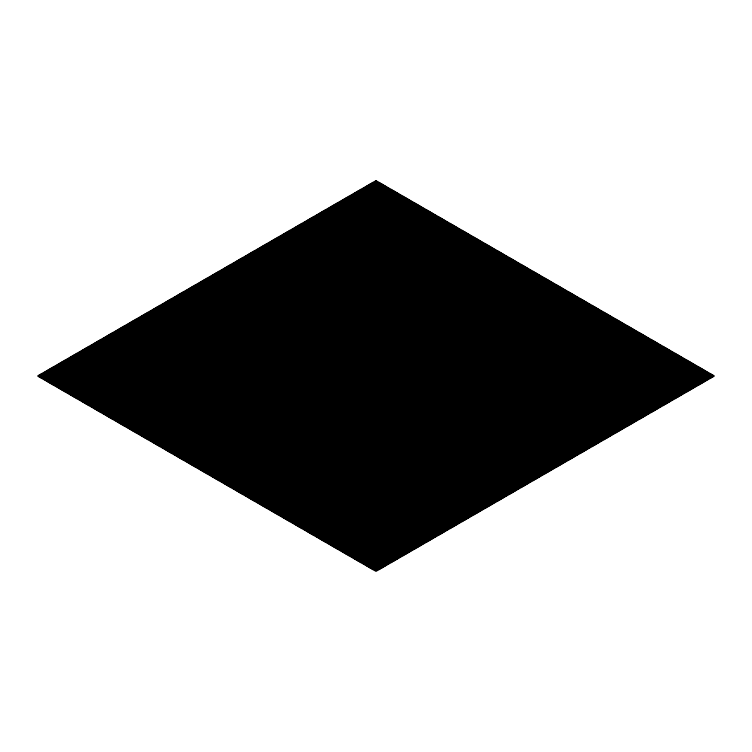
<?xml version="1.0" encoding="UTF-8"?>
<svg xmlns="http://www.w3.org/2000/svg" width="752" height="752" viewBox="0 0 752 752"><rect width="100%" height="100%" fill="white"/><g stroke="black" fill="none" stroke-linecap="round" stroke-linejoin="round"><path stroke-width="1.13" d="M39.113 376.874L377.513 181.495M40.617 377.748L379.017 182.369M42.131 378.613L380.531 183.244M43.644 379.487L382.044 184.118M45.158 380.362L383.558 184.992M46.662 381.236L385.062 185.857M48.175 382.11L386.575 186.731M49.688 382.975L388.088 187.605M51.192 383.849L389.592 188.479M52.706 384.723L391.106 189.344M54.219 385.597L392.619 190.218M55.733 386.462L394.133 191.093M57.237 387.336L395.637 191.967M58.75 388.211L397.15 192.841M60.263 389.085L398.663 193.706M61.767 389.959L400.167 194.58M63.281 390.824L401.681 195.454M64.794 391.698L403.194 196.328M66.308 392.572L404.708 197.203M67.812 393.446L406.212 198.067M69.325 394.321L407.725 198.942M70.838 395.185L409.238 199.816M72.342 396.06L410.742 200.69M73.856 396.934L412.256 201.555M75.369 397.808L413.769 202.429M76.883 398.673L415.283 203.303M78.387 399.547L416.787 204.177M79.9 400.421L418.3 205.052M81.413 401.295L419.813 205.916M82.917 402.17L421.317 206.791M84.431 403.034L422.831 207.665M85.944 403.909L424.344 208.539M87.458 404.783L425.858 209.413M88.962 405.657L427.362 210.278M90.475 406.531L428.875 211.152M91.988 407.396L430.388 212.026M93.492 408.27L431.892 212.901M95.006 409.144L433.406 213.775M96.519 410.019L434.919 214.64M98.033 410.893L436.433 215.514M99.537 411.758L437.937 216.388M101.05 412.632L439.45 217.262M102.563 413.506L440.963 218.127M104.067 414.38L442.467 219.001M105.581 415.245L443.981 219.875M107.094 416.119L445.494 220.75M108.608 416.993L447.008 221.624M110.112 417.868L448.512 222.489M111.625 418.742L450.025 223.363M113.138 419.607L451.538 224.237M114.642 420.481L453.042 225.111M116.156 421.355L454.556 225.985M117.669 422.229L456.069 226.85M119.183 423.103L457.583 227.724M120.687 423.968L459.087 228.599M122.2 424.842L460.6 229.473M123.713 425.717L462.113 230.338M125.217 426.591L463.617 231.212M126.731 427.456L465.131 232.086M128.244 428.33L466.644 232.96M129.758 429.204L468.158 233.834M131.262 430.078L469.662 234.699M132.775 430.952L471.175 235.573M134.288 431.817L472.688 236.448M135.792 432.691L474.192 237.322M137.306 433.566L475.706 238.196M138.819 434.44L477.219 239.061M140.333 435.314L478.733 239.935M141.837 436.179L480.237 240.809M143.35 437.053L481.75 241.683M144.863 437.927L483.263 242.558M146.367 438.801L484.767 243.422M147.881 439.666L486.281 244.297M149.394 440.54L487.794 245.171M150.908 441.415L489.308 246.045M152.412 442.289L490.812 246.91M153.925 443.163L492.325 247.784M155.438 444.028L493.838 248.658M156.942 444.902L495.342 249.532M158.456 445.776L496.856 250.407M159.969 446.65L498.369 251.271M161.483 447.525L499.883 252.146M162.987 448.389L501.387 253.02M164.5 449.264L502.9 253.894M166.013 450.138L504.413 254.768M167.517 451.012L505.917 255.633M169.031 451.886L507.431 256.507M170.544 452.751L508.944 257.381M172.058 453.625L510.458 258.256M173.562 454.499L511.962 259.12M175.075 455.374L513.475 259.995M176.588 456.238L514.988 260.869M178.092 457.113L516.492 261.743M179.606 457.987L518.006 262.617M181.119 458.861L519.519 263.482M182.633 459.735L521.033 264.356M321.612 380.362L328.408 376.432M329.921 375.568L336.717 371.638M184.137 460.6L522.537 265.23M185.65 461.474L524.05 266.105M187.163 462.348L525.563 266.979M188.667 463.223L527.067 267.844M190.181 464.097L528.581 268.718M191.694 464.962L530.094 269.592M193.208 465.836L531.608 270.466M194.712 466.71L533.112 271.331M196.225 467.584L534.625 272.205M197.738 468.449L536.138 273.079M199.242 469.323L537.642 273.954M200.756 470.197L539.156 274.828M202.269 471.072L540.669 275.693M203.783 471.946L542.183 276.567M205.287 472.811L543.687 277.441M206.8 473.685L545.2 278.315M208.313 474.559L546.713 279.189M209.817 475.433L548.217 280.054M211.331 476.307L549.731 280.928M212.844 477.172L551.244 281.803M214.358 478.046L552.758 282.677M215.862 478.921L554.262 283.551M217.375 479.795L555.775 284.416M218.888 480.669L557.288 285.29M220.392 481.534L558.792 286.164M221.906 482.408L560.306 287.038M223.419 483.282L561.819 287.903M224.933 484.156L563.333 288.777M226.437 485.021L564.837 289.652M227.95 485.895L566.35 290.526M229.463 486.77L567.863 291.4M230.967 487.644L569.367 292.265M232.481 488.518L570.881 293.139M233.994 489.383L572.394 294.013M235.508 490.257L573.908 294.887M237.012 491.131L575.412 295.762M238.525 492.005L576.925 296.626M240.038 492.88L578.438 297.501M241.542 493.744L579.942 298.375M243.056 494.619L581.456 299.249M244.569 495.493L582.969 300.114M246.083 496.367L584.483 300.988M247.587 497.232L585.987 301.862M249.1 498.106L587.5 302.736M250.613 498.98L589.013 303.611M252.117 499.854L590.517 304.475M253.631 500.729L592.031 305.35M255.144 501.593L593.544 306.224M256.658 502.468L595.058 307.098M258.162 503.342L596.562 307.972M259.675 504.216L598.075 308.837M261.188 505.09L599.588 309.711M262.692 505.955L601.092 310.585M264.206 506.829L602.606 311.46M265.719 507.703L604.119 312.334M267.233 508.578L605.633 313.199M268.737 509.442L607.137 314.073M270.25 510.317L608.65 314.947M271.763 511.191L610.163 315.821M273.267 512.065L611.667 316.686M274.781 512.939L613.181 317.56M276.294 513.804L614.694 318.434M277.808 514.678L616.208 319.309M279.312 515.552L617.712 320.183M280.825 516.427L619.225 321.048M282.338 517.301L620.738 321.922M283.842 518.166L622.242 322.796M285.356 519.04L623.756 323.67M286.869 519.914L625.269 324.544M288.383 520.788L626.783 325.409M289.887 521.662L628.287 326.283M291.4 522.527L629.8 327.158M292.913 523.401L631.313 328.032M294.417 524.276L632.817 328.897M295.931 525.15L634.331 329.771M297.444 526.015L635.844 330.645M298.958 526.889L637.358 331.519M300.462 527.763L638.862 332.393M301.975 528.637L640.375 333.258M303.488 529.511L641.888 334.132M304.992 530.376L643.392 335.007M306.506 531.25L644.906 335.881M308.019 532.125L646.419 336.755M309.533 532.999L647.933 337.62M311.037 533.873L649.437 338.494M312.55 534.738L650.95 339.368M314.063 535.612L652.463 340.242M315.567 536.486L653.967 341.107M317.081 537.36L655.481 341.981M318.594 538.225L656.994 342.856M320.108 539.099L658.508 343.73M321.612 539.974L660.012 344.604M323.125 540.848L661.525 345.469M324.638 541.722L663.038 346.343M326.142 542.587L664.542 347.217M327.656 543.461L666.056 348.091M329.169 544.335L667.569 348.966M330.683 545.209L669.083 349.83M332.187 546.084L670.587 350.705M333.7 546.948L672.1 351.579M335.213 547.823L673.613 352.453M336.717 548.697L675.117 353.327M338.231 549.571L676.631 354.192M339.744 550.445L678.144 355.066M341.258 551.31L679.658 355.94M342.762 552.184L681.162 356.815M344.275 553.058L682.675 357.679M345.788 553.933L684.188 358.554M347.292 554.797L685.692 359.428M348.806 555.672L687.206 360.302M350.319 556.546L688.719 361.176M351.833 557.42L690.233 362.041M353.337 558.294L691.737 362.915M354.85 559.159L693.25 363.789M356.363 560.033L694.763 364.664M357.867 560.907L696.267 365.538M359.381 561.782L697.781 366.403M360.894 562.656L699.294 367.277M362.408 563.521L700.808 368.151M363.912 564.395L702.312 369.025M365.425 565.269L703.825 369.89M366.938 566.143L705.338 370.764M368.442 567.008L706.842 371.638M369.956 567.882L708.356 372.513M371.469 568.756L709.869 373.387M372.983 569.631L711.383 374.252M374.487 570.505L712.887 375.126M374.487 181.495L712.887 376.874M372.983 182.369L711.383 377.748M371.469 183.244L709.869 378.613M369.956 184.118L708.356 379.487M368.442 184.992L706.842 380.362M366.938 185.857L705.338 381.236M365.425 186.731L703.825 382.11M363.912 187.605L702.312 382.975M362.408 188.479L700.808 383.849M360.894 189.344L699.294 384.723M359.381 190.218L697.781 385.597M357.867 191.093L696.267 386.462M356.363 191.967L694.763 387.336M354.85 192.841L693.25 388.211M353.337 193.706L691.737 389.085M351.833 194.58L690.233 389.959M350.319 195.454L688.719 390.824M348.806 196.328L687.206 391.698M347.292 197.203L685.692 392.572M345.788 198.067L684.188 393.446M344.275 198.942L682.675 394.321M342.762 199.816L681.162 395.185M341.258 200.69L679.658 396.06M339.744 201.555L678.144 396.934M338.231 202.429L676.631 397.808M336.717 203.303L675.117 398.673M335.213 204.177L673.613 399.547M333.7 205.052L672.1 400.421M332.187 205.916L670.587 401.295M330.683 206.791L669.083 402.17M329.169 207.665L667.569 403.034M327.656 208.539L666.056 403.909M326.142 209.413L664.542 404.783M324.638 210.278L663.038 405.657M323.125 211.152L661.525 406.531M321.612 212.026L660.012 407.396M320.108 212.901L658.508 408.27M318.594 213.775L656.994 409.144M317.081 214.64L655.481 410.019M315.567 215.514L653.967 410.893M314.063 216.388L652.463 411.758M312.55 217.262L650.95 412.632M311.037 218.127L649.437 413.506M309.533 219.001L647.933 414.38M308.019 219.875L646.419 415.245M306.506 220.75L644.906 416.119M304.992 221.624L643.392 416.993M303.488 222.489L641.888 417.868M301.975 223.363L640.375 418.742M300.462 224.237L638.862 419.607M298.958 225.111L637.358 420.481M297.444 225.985L635.844 421.355M295.931 226.85L634.331 422.229M294.417 227.724L632.817 423.103M292.913 228.599L631.313 423.968M291.4 229.473L629.8 424.842M289.887 230.338L628.287 425.717M288.383 231.212L626.783 426.591M286.869 232.086L625.269 427.456M285.356 232.96L623.756 428.33M283.842 233.834L622.242 429.204M282.338 234.699L620.738 430.078M280.825 235.573L619.225 430.952M279.312 236.448L617.712 431.817M277.808 237.322L616.208 432.691M276.294 238.196L614.694 433.566M274.781 239.061L613.181 434.44M273.267 239.935L611.667 435.314M271.763 240.809L610.163 436.179M270.25 241.683L608.65 437.053M268.737 242.558L607.137 437.927M267.233 243.422L605.633 438.801M265.719 244.297L604.119 439.666M264.206 245.171L602.606 440.54M262.692 246.045L601.092 441.415M261.188 246.91L599.588 442.289M259.675 247.784L598.075 443.163M258.162 248.658L596.562 444.028M256.658 249.532L595.058 444.902M255.144 250.407L593.544 445.776M253.631 251.271L592.031 446.65M252.117 252.146L590.517 447.525M250.613 253.02L589.013 448.389M249.1 253.894L587.5 449.264M247.587 254.768L585.987 450.138M246.083 255.633L584.483 451.012M244.569 256.507L582.969 451.886M243.056 257.381L581.456 452.751M241.542 258.256L579.942 453.625M240.038 259.12L578.438 454.499M238.525 259.995L576.925 455.374M237.012 260.869L575.412 456.238M235.508 261.743L573.908 457.113M233.994 262.617L572.394 457.987M232.481 263.482L570.881 458.861M230.967 264.356L569.367 459.735M229.463 265.23L567.863 460.6M227.95 266.105L566.35 461.474M226.437 266.979L564.837 462.348M224.933 267.844L563.333 463.223M223.419 268.718L561.819 464.097M221.906 269.592L560.306 464.962M220.392 270.466L558.792 465.836M218.888 271.331L557.288 466.71M217.375 272.205L555.775 467.584M215.862 273.079L554.262 468.449M214.358 273.954L552.758 469.323M212.844 274.828L551.244 470.197M211.331 275.693L549.731 471.072M209.817 276.567L548.217 471.946M208.313 277.441L546.713 472.811M206.8 278.315L545.2 473.685M205.287 279.189L543.687 474.559M203.783 280.054L542.183 475.433M202.269 280.928L540.669 476.307M200.756 281.803L539.156 477.172M199.242 282.677L537.642 478.046M197.738 283.551L536.138 478.921M196.225 284.416L534.625 479.795M194.712 285.29L533.112 480.669M193.208 286.164L531.608 481.534M191.694 287.038L530.094 482.408M190.181 287.903L528.581 483.282M188.667 288.777L527.067 484.156M187.163 289.652L525.563 485.021M185.65 290.526L524.05 485.895M184.137 291.4L522.537 486.77M321.612 371.638L328.408 375.568M329.921 376.432L336.717 380.362M182.633 292.265L521.033 487.644M181.119 293.139L519.519 488.518M179.606 294.013L518.006 489.383M178.092 294.887L516.492 490.257M176.588 295.762L514.988 491.131M175.075 296.626L513.475 492.005M173.562 297.501L511.962 492.88M172.058 298.375L510.458 493.744M170.544 299.249L508.944 494.619M169.031 300.114L507.431 495.493M167.517 300.988L505.917 496.367M166.013 301.862L504.413 497.232M164.5 302.736L502.9 498.106M162.987 303.611L501.387 498.98M161.483 304.475L499.883 499.854M159.969 305.35L498.369 500.729M158.456 306.224L496.856 501.593M156.942 307.098L495.342 502.468M155.438 307.972L493.838 503.342M153.925 308.837L492.325 504.216M152.412 309.711L490.812 505.09M150.908 310.585L489.308 505.955M149.394 311.46L487.794 506.829M147.881 312.334L486.281 507.703M146.367 313.199L484.767 508.578M144.863 314.073L483.263 509.442M143.35 314.947L481.75 510.317M141.837 315.821L480.237 511.191M140.333 316.686L478.733 512.065M138.819 317.56L477.219 512.939M137.306 318.434L475.706 513.804M135.792 319.309L474.192 514.678M134.288 320.183L472.688 515.552M132.775 321.048L471.175 516.427M131.262 321.922L469.662 517.301M129.758 322.796L468.158 518.166M128.244 323.67L466.644 519.04M126.731 324.544L465.131 519.914M125.217 325.409L463.617 520.788M123.713 326.283L462.113 521.662M122.2 327.158L460.6 522.527M120.687 328.032L459.087 523.401M119.183 328.897L457.583 524.276M117.669 329.771L456.069 525.15M116.156 330.645L454.556 526.015M114.642 331.519L453.042 526.889M113.138 332.393L451.538 527.763M111.625 333.258L450.025 528.637M110.112 334.132L448.512 529.511M108.608 335.007L447.008 530.376M107.094 335.881L445.494 531.25M105.581 336.755L443.981 532.125M104.067 337.62L442.467 532.999M102.563 338.494L440.963 533.873M101.05 339.368L439.45 534.738M99.537 340.242L437.937 535.612M98.033 341.107L436.433 536.486M96.519 341.981L434.919 537.36M95.006 342.856L433.406 538.225M93.492 343.73L431.892 539.099M91.988 344.604L430.388 539.974M90.475 345.469L428.875 540.848M88.962 346.343L427.362 541.722M87.458 347.217L425.858 542.587M85.944 348.091L424.344 543.461M84.431 348.966L422.831 544.335M82.917 349.83L421.317 545.209M81.413 350.705L419.813 546.084M79.9 351.579L418.3 546.948M78.387 352.453L416.787 547.823M76.883 353.327L415.283 548.697M75.369 354.192L413.769 549.571M73.856 355.066L412.256 550.445M72.342 355.94L410.742 551.31M70.838 356.815L409.238 552.184M69.325 357.679L407.725 553.058M67.812 358.554L406.212 553.933M66.308 359.428L404.708 554.797M64.794 360.302L403.194 555.672M63.281 361.176L401.681 556.546M61.767 362.041L400.167 557.42M60.263 362.915L398.663 558.294M58.75 363.789L397.15 559.159M57.237 364.664L395.637 560.033M55.733 365.538L394.133 560.907M54.219 366.403L392.619 561.782M52.706 367.277L391.106 562.656M51.192 368.151L389.592 563.521M49.688 369.025L388.088 564.395M48.175 369.89L386.575 565.269M46.662 370.764L385.062 566.143M45.158 371.638L383.558 567.008M43.644 372.513L382.044 567.882M42.131 373.387L380.531 568.756M40.617 374.252L379.017 569.631M39.113 375.126L377.513 570.505M376 180.63L37.6 376L376 571.37L714.4 376L376 180.63M255.069 442.345A136.732 78.941 0 0 0 465.742 379.873A136.732 78.941 0 0 0 266.697 305.782A136.732 78.941 0 0 0 255.069 442.345M323.83 381.339A10.678 6.166 0 0 0 339.848 376A10.678 6.166 0 0 0 323.83 370.661A10.678 6.166 0 0 0 323.83 381.339"/></g></svg>
